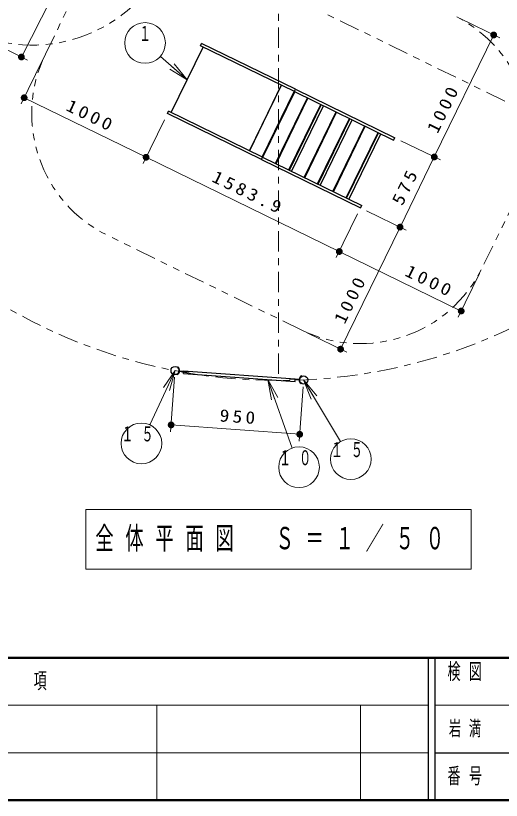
# Model space of a CAD drawing. Units: millimetres on the paper, scale 1:50. Extents: x -385 to 0, y -297 to 267.
# Drawn here: x -304.3 to -232.7, y 0 to 115.6 of the extents above; entities that cross this region are included whole.
import ezdxf
from ezdxf.enums import TextEntityAlignment as Align

# ---------------------------------------------------------------- set-up
doc = ezdxf.new("R2010")
doc.units = ezdxf.units.MM
doc.linetypes.add('USER2', pattern=[6, 3, -1, 1, -1])
doc.linetypes.add('USER3', pattern=[8, 3, -1, 1, -1, 1, -1])
doc.layers.add('LY_1', color=7, linetype='Continuous', lineweight=25)
doc.layers.add('LY_2', color=7, linetype='Continuous')
doc.styles.add('ＭＳ ゴシック', font='')
doc.styles.get('ＭＳ ゴシック').set_extended_font_data('MS Gothic')

# ---------------------------------------------------------------- blocks, each defined once
blk = doc.blocks.new('filled_dot')
at = {"color": 0, "linetype": 'Continuous', "lineweight": -2, "const_width": 1.25}
blk.add_lwpolyline([(-0.625, 0, 1), (0.625, 0, 1)], format="xyb", close=True, dxfattribs=at)

msp = doc.modelspace()

# ---------------------------------------------------------------- linework, layer by layer
at = {"layer": 'LY_1', "linetype": 'USER2', "lineweight": 13}
msp.add_line((-265.565, 221.851), (-265.565, 61.851), dxfattribs=at)
at = {"layer": 'LY_1', "lineweight": 13}
for p, q in [((-294.375, 127.332), (-303.455, 109.512)), ((-238.761, 115.161), (-232.938, 112.321)), ((-310.615, 113.16), (-302.564, 109.058)), ((-233.836, 112.759), (-242.604, 94.783)), ((-300.355, 109.043), (-303.492, 102.61)), ((-279.013, 106.144), (-282.977, 109.608)), ((-279.013, 106.144), (-281.601, 107.742)), ((-279.013, 106.144), (-281.272, 108.118)), ((-280.943, 108.495), (-279.013, 106.144)), ((-285.078, 94.741), (-303.054, 103.509)), ((-282.379, 100.275), (-285.516, 93.843)), ((-247.528, 97.185), (-241.705, 94.345)), ((-256.605, 80.855), (-285.078, 94.741)), ((-242.604, 94.783), (-247.645, 84.447)), ((-252.569, 86.849), (-246.746, 84.009)), ((-253.906, 86.389), (-257.044, 79.956)), ((-247.645, 84.447), (-256.412, 66.471)), ((-238.63, 72.087), (-256.605, 80.855)), ((-235.931, 77.621), (-239.068, 71.188)), ((-261.337, 68.873), (-255.514, 66.033)), ((-280.804, 63.316), (-284.51, 55.306)), ((-282.518, 60.803), (-280.804, 63.316)), ((-280.804, 63.316), (-282.064, 60.593)), ((-280.804, 63.316), (-281.61, 60.383)), ((-280.877, 62.318), (-281.461, 54.309)), ((-266.612, 58.996), (-267.15, 61.989)), ((-267.15, 61.989), (-265.67, 59.332)), ((-267.15, 61.989), (-266.141, 59.164)), ((-267.15, 61.989), (-263.546, 51.894)), ((-260.749, 59.1), (-261.854, 61.933)), ((-261.854, 61.933), (-259.89, 59.611)), ((-261.854, 61.933), (-260.319, 59.355)), ((-261.854, 61.933), (-256.442, 52.846)), ((-261.927, 60.936), (-262.511, 52.926)), ((-262.439, 53.924), (-281.388, 55.306)), ((-293.965, 42.836), (-293.965, 34.036)), ((-237.165, 42.836), (-293.965, 42.836)), ((-237.165, 34.036), (-237.165, 42.836)), ((-293.965, 34.036), (-237.165, 34.036)), ((-385, 14), (-243.5, 14)), ((-283.5, 14), (-283.5, 0)), ((-253.5, 14), (-253.5, 0)), ((-242.5, 14), (-187.5, 14)), ((-385, 7), (-243.5, 7))]:
    msp.add_line(p, q, dxfattribs=at)
at = {"layer": 'LY_1', "color": 70, "linetype": 'USER3', "lineweight": 13}
for p, q in [((-299.916, 109.942), (-294.875, 120.278)), ((-230.451, 88.856), (-235.492, 78.52)), ((-262.235, 69.311), (-290.708, 83.198))]:
    msp.add_line(p, q, dxfattribs=at)
at = {"layer": 'LY_1', "linetype": 'USER3', "lineweight": 13}
msp.add_line((-232.217, 103.016), (-259.18, 116.168), dxfattribs=at)
at = {"layer": 'LY_1', "color": 4}
for p, q in [((-277.066, 111.169), (-276.899, 111.51)), ((-263.211, 104.411), (-277.066, 111.169)), ((-263.044, 104.753), (-276.899, 111.51)), ((-263.211, 104.411), (-263.044, 104.753)), ((-281.94, 101.174), (-281.774, 101.516)), ((-268.086, 94.417), (-281.94, 101.174)), ((-267.919, 94.758), (-281.774, 101.516)), ((-268.086, 94.417), (-267.919, 94.758)), ((-279.581, 62.894), (-279.554, 63.273)), ((-279.581, 62.894), (-263.125, 61.696)), ((-279.554, 63.273), (-263.097, 62.075)), ((-263.125, 61.696), (-263.097, 62.075))]:
    msp.add_line(p, q, dxfattribs=at)
at = {"layer": 'LY_1', "color": 2}
for p, q in [((-281.367, 101.318), (-276.659, 110.971)), ((-265.152, 105.358), (-269.86, 95.705)), ((-263.964, 92.829), (-259.256, 102.483)), ((-263.623, 92.663), (-258.915, 102.316)), ((-259.74, 90.769), (-255.032, 100.422)), ((-259.398, 90.603), (-254.69, 100.256)), ((-255.516, 88.709), (-250.807, 98.362)), ((-255.174, 88.542), (-250.466, 98.195))]:
    msp.add_line(p, q, dxfattribs=at)
at = {"layer": 'LY_1', "color": 40}
for p, q in [((-269.842, 95.696), (-265.134, 105.349)), ((-267.955, 94.776), (-263.247, 104.429)), ((-267.883, 94.741), (-263.175, 104.394)), ((-265.996, 93.82), (-261.287, 103.473)), ((-265.924, 93.785), (-261.216, 103.438)), ((-264.036, 92.865), (-259.328, 102.518)), ((-261.771, 91.76), (-257.063, 101.413)), ((-261.699, 91.725), (-256.991, 101.378)), ((-259.812, 90.804), (-255.104, 100.457)), ((-257.547, 89.699), (-252.839, 99.353)), ((-257.475, 89.664), (-252.767, 99.317)), ((-255.587, 88.744), (-250.879, 98.397))]:
    msp.add_line(p, q, dxfattribs=at)
at = {"layer": 'LY_1', "color": 1}
for p, q in [((-263.211, 104.411), (-263.044, 104.753)), ((-263.211, 104.411), (-248.593, 97.282)), ((-263.044, 104.753), (-248.427, 97.623)), ((-248.593, 97.282), (-248.427, 97.623)), ((-268.086, 94.417), (-267.919, 94.758)), ((-268.086, 94.417), (-253.468, 87.287)), ((-267.919, 94.758), (-253.301, 87.629)), ((-253.468, 87.287), (-253.301, 87.629))]:
    msp.add_line(p, q, dxfattribs=at)
at = {"layer": 'LY_1', "color": 253}
for p, q in [((-280.456, 63.81), (-280.42, 63.863)), ((-280.531, 62.775), (-280.503, 62.718)), ((-280.142, 63.235), (-278.712, 63.131)), ((-280.134, 63.299), (-278.707, 63.195)), ((-278.707, 63.195), (-278.712, 63.131)), ((-262.127, 62.477), (-262.155, 62.534)), ((-263.946, 62.121), (-263.951, 62.057)), ((-262.521, 61.953), (-263.951, 62.057)), ((-262.519, 62.017), (-263.946, 62.121)), ((-262.202, 61.442), (-262.238, 61.389))]:
    msp.add_line(p, q, dxfattribs=at)
at = {"layer": 'LY_1', "lineweight": 50}
for p, q in [((-385, 21), (0, 21)), ((-385, 0), (0, 0))]:
    msp.add_line(p, q, dxfattribs=at)
at = {"layer": 'LY_1', "color": 211}
for p, q in [((-243.5, 21), (-243.5, 0)), ((-242.5, 21), (-242.5, 0)), ((-242.5, 7), (0, 7))]:
    msp.add_line(p, q, dxfattribs=at)
at = {"layer": 'LY_1', "linetype": 'USER2', "lineweight": 13}
msp.add_circle((-265.565, 141.851), 80, dxfattribs=at)
at = {"layer": 'LY_1', "lineweight": 13}
for centre in [(-285.236, 111.583), (-285.77, 52.584), (-254.907, 50.269), (-262.537, 49.069)]:
    msp.add_circle(centre, 3, dxfattribs=at)
at = {"layer": 'LY_1'}
for centre in [(-280.804, 63.316), (-261.854, 61.937)]:
    msp.add_circle(centre, 0.605, dxfattribs=at)
at = {"layer": 'LY_1', "color": 94, "linetype": 'USER3', "lineweight": 13}
msp.add_arc((-301.745, 132.771), 21.5, 243, 333, dxfattribs=at)
at = {"layer": 'LY_1', "linetype": 'USER3', "lineweight": 13}
for centre, start, end in [((-248.427, 97.623), 334, 64), ((-281.94, 101.174), 154, 244), ((-253.468, 87.287), 244, 334)]:
    msp.add_arc(centre, 20, start, end, dxfattribs=at)
at = {"layer": 'LY_1', "color": 253}
for centre, radius, start, end in [((-280.804, 63.316), 0.605, 296.69499, 54.98205), ((-280.804, 63.316), 0.669, 296.69499, 54.98205), ((-261.854, 61.937), 0.669, 116.69499, 234.98205), ((-261.854, 61.937), 0.605, 116.69499, 234.98205)]:
    msp.add_arc(centre, radius, start, end, dxfattribs=at)

# ---------------------------------------------------------------- block references
at = {"layer": 'LY_1', "lineweight": 13, "xscale": 0.4, "yscale": 0.4}
for p, rotation in [((-233.836, 112.759), 244), ((-303.455, 109.512), 63), ((-303.054, 103.509), 334), ((-285.078, 94.741), 154), ((-285.078, 94.741), 334), ((-242.604, 94.783), 244), ((-242.604, 94.783), 64), ((-247.645, 84.447), 244), ((-247.645, 84.447), 64), ((-256.605, 80.855), 154), ((-256.605, 80.855), 334), ((-238.63, 72.087), 154), ((-256.412, 66.471), 64), ((-281.388, 55.306), 355.8), ((-262.439, 53.924), 175.8)]:
    msp.add_blockref('filled_dot', p, dxfattribs=dict(at, rotation=rotation))

# ---------------------------------------------------------------- texts
at = {"layer": 'LY_1', "style": 'ＭＳ ゴシック', "width": 0.6}
msp.add_text('１', height=2.199, dxfattribs=at).set_placement((-285.236, 114.083), align=Align.TOP_CENTER)
at = {"layer": 'LY_1', "char_height": 1.833, "attachment_point": 8, "style": 'ＭＳ ゴシック'}
for s, insert, rotation in [('\\T1.33;\\W1.15;1000', (-240.423, 101.536), 64), ('\\T1.33;\\W1.15;1000', (-293.627, 100.024), 334), ('\\T1.33;\\W1.15;1583.9', (-270.403, 88.697), 334), ('\\T1.33;\\W1.15;575', (-246.023, 90.054), 64), ('\\T1.33;\\W1.15;1000', (-243.651, 75.649), 334), ('\\T1.33;\\W1.15;1000', (-254.12, 73.453), 64), ('\\T1.33;\\W1.15;950', (-271.449, 55.584), 355.827)]:
    msp.add_mtext(s, dxfattribs=dict(at, insert=insert, rotation=rotation))
at = {"layer": 'LY_1', "style": 'ＭＳ ゴシック'}
for s, insert, char_height, attachment_point in [('\\T1.64;\\W0.6;１５', (-285.77, 55.084), 2.199, 2), ('\\T1.64;\\W0.6;１５', (-254.907, 52.769), 2.199, 2), ('\\T1.64;\\W0.6;１０', (-262.537, 51.569), 2.199, 2), ('\\T1.64;\\W0.6;全体平面図\u3000Ｓ＝１／５０', (-292.565, 38.436), 3.299, 4)]:
    msp.add_mtext(s, dxfattribs=dict(at, insert=insert, char_height=char_height, attachment_point=attachment_point))
at = {"layer": 'LY_1', "color": 4, "char_height": 2.346, "style": 'ＭＳ ゴシック'}
for s, insert, attachment_point in [('\\T1.64;\\W0.6;検図', (-237.5, 20.167), 2), ('\\T1.64;\\W0.6;改\u3000\u3000訂\u3000\u3000事\u3000\u3000項', (-314.25, 17.5), 5), ('\\T1.64;\\W0.6;番号', (-237.5, 3.5), 5)]:
    msp.add_mtext(s, dxfattribs=dict(at, insert=insert, attachment_point=attachment_point))
at = {"layer": 'LY_2', "insert": (-237.5, 10.5), "char_height": 2.199, "attachment_point": 5, "style": 'ＭＳ ゴシック'}
msp.add_mtext('\\T1.64;\\W0.6;岩満', dxfattribs=at)

doc.saveas('drawing.dxf')
